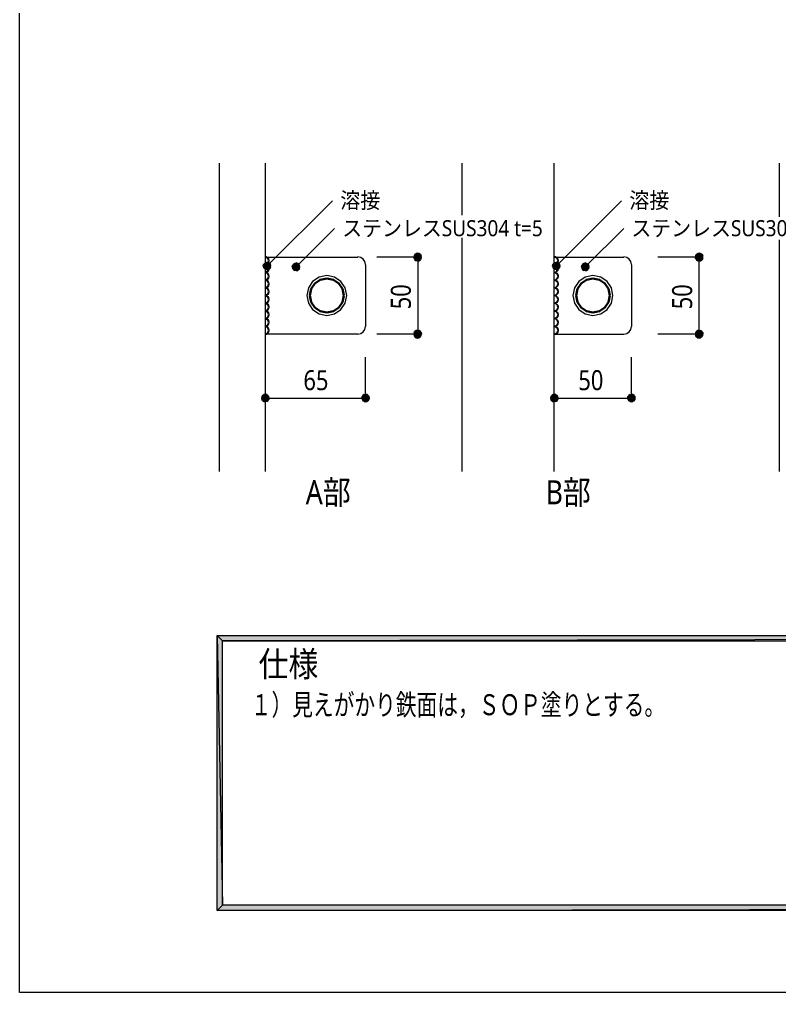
# Model space of a CAD drawing. Header units: millimetres. Extents: x 0 to 420, y 0 to 297.
# Drawn here: x 0.2 to 98.7, y 0 to 126.3 of the extents above; entities that cross this region are included whole.
import ezdxf
from ezdxf.enums import TextEntityAlignment as Align

# ---------------------------------------------------------------- set-up
doc = ezdxf.new("R2010")
doc.units = ezdxf.units.MM
doc.styles.add('kst32b', font='NotoSansJP-Variable.ttf')

msp = doc.modelspace()

# ---------------------------------------------------------------- hatches: boundary and pattern name
h = msp.add_hatch(color=7)
h.paths.add_polyline_path([(32.49, 94.72), (32.28, 94.76), (32.28, 94.26), (32.49, 94.72)])
h.paths.add_polyline_path([(32.28, 94.76), (32.28, 94.26), (32.09, 94.72), (32.28, 94.76)])
h.paths.add_polyline_path([(32.28, 94.26), (32.09, 94.72), (31.94, 94.61), (32.28, 94.26)])
h = msp.add_hatch(color=7)
h.paths.add_polyline_path([(32.79, 94.26), (32.74, 94.45), (32.28, 94.26), (32.79, 94.26)])
h.paths.add_polyline_path([(32.74, 94.45), (32.28, 94.26), (32.64, 94.61), (32.74, 94.45)])
h.paths.add_polyline_path([(32.28, 94.26), (32.64, 94.61), (32.49, 94.72), (32.28, 94.26)])
h = msp.add_hatch(color=7)
h.paths.add_polyline_path([(51.35, 95.61), (51.33, 95.42), (51.82, 95.42), (51.35, 95.61)])
h.paths.add_polyline_path([(51.33, 95.42), (51.82, 95.42), (51.35, 95.23), (51.33, 95.42)])
h.paths.add_polyline_path([(51.82, 95.42), (51.35, 95.23), (51.46, 95.06), (51.82, 95.42)])
h = msp.add_hatch(color=7)
h.paths.add_polyline_path([(51.82, 95.93), (51.63, 95.88), (51.82, 95.42), (51.82, 95.93)])
h.paths.add_polyline_path([(51.63, 95.88), (51.82, 95.42), (51.46, 95.78), (51.63, 95.88)])
h.paths.add_polyline_path([(51.82, 95.42), (51.46, 95.78), (51.35, 95.61), (51.82, 95.42)])
h = msp.add_hatch(color=7)
h.paths.add_polyline_path([(51.46, 95.06), (51.63, 94.95), (51.82, 95.42), (51.46, 95.06)])
h.paths.add_polyline_path([(51.63, 94.95), (51.82, 95.42), (51.82, 94.93), (51.63, 94.95)])
h.paths.add_polyline_path([(51.82, 95.42), (51.82, 94.93), (52.01, 94.95), (51.82, 95.42)])
for points in [[(52.01, 95.88), (51.82, 95.93), (51.82, 95.42), (52.01, 95.88)], [(88.5, 95.88), (88.31, 95.93), (88.31, 95.42), (88.5, 95.88)], [(31.83, 94.06), (31.94, 93.92), (32.28, 94.26), (31.83, 94.06)], [(35.6, 93.96), (35.71, 93.81), (36.07, 94.15), (35.6, 93.96)], [(69.32, 94.06), (69.43, 93.92), (69.77, 94.26), (69.32, 94.06)], [(73.09, 93.96), (73.19, 93.81), (73.53, 94.15), (73.09, 93.96)], [(51.63, 84.96), (51.82, 84.92), (51.82, 85.43), (51.63, 84.96)], [(88.12, 84.96), (88.31, 84.92), (88.31, 85.43), (88.12, 84.96)], [(31.6, 77.32), (31.56, 77.13), (32.05, 77.13), (31.6, 77.32)], [(45.51, 76.94), (45.55, 77.13), (45.06, 77.13), (45.51, 76.94)], [(69.09, 77.32), (69.05, 77.13), (69.53, 77.13), (69.09, 77.32)], [(80.01, 76.94), (80.03, 77.13), (79.54, 77.13), (80.01, 76.94)]]:
    msp.add_hatch(color=7).paths.add_polyline_path(points)
h = msp.add_hatch(color=7)
h.paths.add_polyline_path([(52.32, 95.42), (52.28, 95.61), (51.82, 95.42), (52.32, 95.42)])
h.paths.add_polyline_path([(52.28, 95.61), (51.82, 95.42), (52.18, 95.78), (52.28, 95.61)])
h.paths.add_polyline_path([(51.82, 95.42), (52.18, 95.78), (52.01, 95.88), (51.82, 95.42)])
h = msp.add_hatch(color=7)
h.paths.add_polyline_path([(52.01, 94.95), (52.18, 95.06), (51.82, 95.42), (52.01, 94.95)])
h.paths.add_polyline_path([(52.18, 95.06), (51.82, 95.42), (52.28, 95.23), (52.18, 95.06)])
h.paths.add_polyline_path([(51.82, 95.42), (52.28, 95.23), (52.32, 95.42), (51.82, 95.42)])
h = msp.add_hatch(color=7)
h.paths.add_polyline_path([(69.96, 94.72), (69.77, 94.76), (69.77, 94.26), (69.96, 94.72)])
h.paths.add_polyline_path([(69.77, 94.76), (69.77, 94.26), (69.57, 94.72), (69.77, 94.76)])
h.paths.add_polyline_path([(69.77, 94.26), (69.57, 94.72), (69.43, 94.61), (69.77, 94.26)])
h = msp.add_hatch(color=7)
h.paths.add_polyline_path([(70.27, 94.26), (70.23, 94.45), (69.77, 94.26), (70.27, 94.26)])
h.paths.add_polyline_path([(70.23, 94.45), (69.77, 94.26), (70.13, 94.61), (70.23, 94.45)])
h.paths.add_polyline_path([(69.77, 94.26), (70.13, 94.61), (69.96, 94.72), (69.77, 94.26)])
h = msp.add_hatch(color=7)
h.paths.add_polyline_path([(87.84, 95.61), (87.8, 95.42), (88.31, 95.42), (87.84, 95.61)])
h.paths.add_polyline_path([(87.8, 95.42), (88.31, 95.42), (87.84, 95.23), (87.8, 95.42)])
h.paths.add_polyline_path([(88.31, 95.42), (87.84, 95.23), (87.95, 95.06), (88.31, 95.42)])
h = msp.add_hatch(color=7)
h.paths.add_polyline_path([(88.31, 95.93), (88.12, 95.88), (88.31, 95.42), (88.31, 95.93)])
h.paths.add_polyline_path([(88.12, 95.88), (88.31, 95.42), (87.95, 95.78), (88.12, 95.88)])
h.paths.add_polyline_path([(88.31, 95.42), (87.95, 95.78), (87.84, 95.61), (88.31, 95.42)])
h = msp.add_hatch(color=7)
h.paths.add_polyline_path([(87.95, 95.06), (88.12, 94.95), (88.31, 95.42), (87.95, 95.06)])
h.paths.add_polyline_path([(88.12, 94.95), (88.31, 95.42), (88.31, 94.93), (88.12, 94.95)])
h.paths.add_polyline_path([(88.31, 95.42), (88.31, 94.93), (88.5, 94.95), (88.31, 95.42)])
h = msp.add_hatch(color=7)
h.paths.add_polyline_path([(88.79, 95.42), (88.77, 95.61), (88.31, 95.42), (88.79, 95.42)])
h.paths.add_polyline_path([(88.77, 95.61), (88.31, 95.42), (88.67, 95.78), (88.77, 95.61)])
h.paths.add_polyline_path([(88.31, 95.42), (88.67, 95.78), (88.5, 95.88), (88.31, 95.42)])
h = msp.add_hatch(color=7)
h.paths.add_polyline_path([(88.5, 94.95), (88.67, 95.06), (88.31, 95.42), (88.5, 94.95)])
h.paths.add_polyline_path([(88.67, 95.06), (88.31, 95.42), (88.77, 95.23), (88.67, 95.06)])
h.paths.add_polyline_path([(88.31, 95.42), (88.77, 95.23), (88.79, 95.42), (88.31, 95.42)])
h = msp.add_hatch(color=7)
h.paths.add_polyline_path([(31.94, 94.61), (31.83, 94.45), (32.28, 94.26), (31.94, 94.61)])
h.paths.add_polyline_path([(31.83, 94.45), (32.28, 94.26), (31.79, 94.26), (31.83, 94.45)])
h.paths.add_polyline_path([(32.28, 94.26), (31.79, 94.26), (31.83, 94.06), (32.28, 94.26)])
h = msp.add_hatch(color=7)
h.paths.add_polyline_path([(31.94, 93.92), (32.09, 93.79), (32.28, 94.26), (31.94, 93.92)])
h.paths.add_polyline_path([(32.09, 93.79), (32.28, 94.26), (32.28, 93.77), (32.09, 93.79)])
h.paths.add_polyline_path([(32.28, 94.26), (32.28, 93.77), (32.49, 93.79), (32.28, 94.26)])
h = msp.add_hatch(color=7)
h.paths.add_polyline_path([(32.49, 93.79), (32.64, 93.92), (32.28, 94.26), (32.49, 93.79)])
h.paths.add_polyline_path([(32.64, 93.92), (32.28, 94.26), (32.74, 94.06), (32.64, 93.92)])
h.paths.add_polyline_path([(32.28, 94.26), (32.74, 94.06), (32.79, 94.26), (32.28, 94.26)])
h = msp.add_hatch(color=7)
h.paths.add_polyline_path([(35.71, 94.51), (35.6, 94.34), (36.07, 94.15), (35.71, 94.51)])
h.paths.add_polyline_path([(35.6, 94.34), (36.07, 94.15), (35.56, 94.15), (35.6, 94.34)])
h.paths.add_polyline_path([(36.07, 94.15), (35.56, 94.15), (35.6, 93.96), (36.07, 94.15)])
h = msp.add_hatch(color=7)
h.paths.add_polyline_path([(36.26, 94.61), (36.07, 94.66), (36.07, 94.15), (36.26, 94.61)])
h.paths.add_polyline_path([(36.07, 94.66), (36.07, 94.15), (35.88, 94.61), (36.07, 94.66)])
h.paths.add_polyline_path([(36.07, 94.15), (35.88, 94.61), (35.71, 94.51), (36.07, 94.15)])
h = msp.add_hatch(color=7)
h.paths.add_polyline_path([(35.71, 93.81), (35.88, 93.7), (36.07, 94.15), (35.71, 93.81)])
h.paths.add_polyline_path([(35.88, 93.7), (36.07, 94.15), (36.07, 93.66), (35.88, 93.7)])
h.paths.add_polyline_path([(36.07, 94.15), (36.07, 93.66), (36.26, 93.7), (36.07, 94.15)])
h = msp.add_hatch(color=7)
h.paths.add_polyline_path([(36.55, 94.15), (36.51, 94.34), (36.07, 94.15), (36.55, 94.15)])
h.paths.add_polyline_path([(36.51, 94.34), (36.07, 94.15), (36.41, 94.51), (36.51, 94.34)])
h.paths.add_polyline_path([(36.07, 94.15), (36.41, 94.51), (36.26, 94.61), (36.07, 94.15)])
h = msp.add_hatch(color=7)
h.paths.add_polyline_path([(36.26, 93.7), (36.41, 93.81), (36.07, 94.15), (36.26, 93.7)])
h.paths.add_polyline_path([(36.41, 93.81), (36.07, 94.15), (36.51, 93.96), (36.41, 93.81)])
h.paths.add_polyline_path([(36.07, 94.15), (36.51, 93.96), (36.55, 94.15), (36.07, 94.15)])
h = msp.add_hatch(color=7)
h.paths.add_polyline_path([(69.43, 94.61), (69.32, 94.45), (69.77, 94.26), (69.43, 94.61)])
h.paths.add_polyline_path([(69.32, 94.45), (69.77, 94.26), (69.28, 94.26), (69.32, 94.45)])
h.paths.add_polyline_path([(69.77, 94.26), (69.28, 94.26), (69.32, 94.06), (69.77, 94.26)])
h = msp.add_hatch(color=7)
h.paths.add_polyline_path([(69.43, 93.92), (69.57, 93.79), (69.77, 94.26), (69.43, 93.92)])
h.paths.add_polyline_path([(69.57, 93.79), (69.77, 94.26), (69.77, 93.77), (69.57, 93.79)])
h.paths.add_polyline_path([(69.77, 94.26), (69.77, 93.77), (69.96, 93.79), (69.77, 94.26)])
h = msp.add_hatch(color=7)
h.paths.add_polyline_path([(69.96, 93.79), (70.13, 93.92), (69.77, 94.26), (69.96, 93.79)])
h.paths.add_polyline_path([(70.13, 93.92), (69.77, 94.26), (70.23, 94.06), (70.13, 93.92)])
h.paths.add_polyline_path([(69.77, 94.26), (70.23, 94.06), (70.27, 94.26), (69.77, 94.26)])
h = msp.add_hatch(color=7)
h.paths.add_polyline_path([(73.19, 94.51), (73.09, 94.34), (73.53, 94.15), (73.19, 94.51)])
h.paths.add_polyline_path([(73.09, 94.34), (73.53, 94.15), (73.05, 94.15), (73.09, 94.34)])
h.paths.add_polyline_path([(73.53, 94.15), (73.05, 94.15), (73.09, 93.96), (73.53, 94.15)])
h = msp.add_hatch(color=7)
h.paths.add_polyline_path([(73.72, 94.61), (73.53, 94.66), (73.53, 94.15), (73.72, 94.61)])
h.paths.add_polyline_path([(73.53, 94.66), (73.53, 94.15), (73.34, 94.61), (73.53, 94.66)])
h.paths.add_polyline_path([(73.53, 94.15), (73.34, 94.61), (73.19, 94.51), (73.53, 94.15)])
h = msp.add_hatch(color=7)
h.paths.add_polyline_path([(73.19, 93.81), (73.34, 93.7), (73.53, 94.15), (73.19, 93.81)])
h.paths.add_polyline_path([(73.34, 93.7), (73.53, 94.15), (73.53, 93.66), (73.34, 93.7)])
h.paths.add_polyline_path([(73.53, 94.15), (73.53, 93.66), (73.72, 93.7), (73.53, 94.15)])
h = msp.add_hatch(color=7)
h.paths.add_polyline_path([(74.04, 94.15), (74, 94.34), (73.53, 94.15), (74.04, 94.15)])
h.paths.add_polyline_path([(74, 94.34), (73.53, 94.15), (73.89, 94.51), (74, 94.34)])
h.paths.add_polyline_path([(73.53, 94.15), (73.89, 94.51), (73.72, 94.61), (73.53, 94.15)])
h = msp.add_hatch(color=7)
h.paths.add_polyline_path([(73.72, 93.7), (73.89, 93.81), (73.53, 94.15), (73.72, 93.7)])
h.paths.add_polyline_path([(73.89, 93.81), (73.53, 94.15), (74, 93.96), (73.89, 93.81)])
h.paths.add_polyline_path([(73.53, 94.15), (74, 93.96), (74.04, 94.15), (73.53, 94.15)])
h = msp.add_hatch(color=7)
h.paths.add_polyline_path([(51.63, 85.89), (51.46, 85.77), (51.82, 85.43), (51.63, 85.89)])
h.paths.add_polyline_path([(51.46, 85.77), (51.82, 85.43), (51.35, 85.62), (51.46, 85.77)])
h.paths.add_polyline_path([(51.82, 85.43), (51.35, 85.62), (51.33, 85.43), (51.82, 85.43)])
h = msp.add_hatch(color=7)
h.paths.add_polyline_path([(52.18, 85.77), (52.01, 85.89), (51.82, 85.43), (52.18, 85.77)])
h.paths.add_polyline_path([(52.01, 85.89), (51.82, 85.43), (51.82, 85.92), (52.01, 85.89)])
h.paths.add_polyline_path([(51.82, 85.43), (51.82, 85.92), (51.63, 85.89), (51.82, 85.43)])
h = msp.add_hatch(color=7)
h.paths.add_polyline_path([(88.12, 85.89), (87.95, 85.77), (88.31, 85.43), (88.12, 85.89)])
h.paths.add_polyline_path([(87.95, 85.77), (88.31, 85.43), (87.84, 85.62), (87.95, 85.77)])
h.paths.add_polyline_path([(88.31, 85.43), (87.84, 85.62), (87.8, 85.43), (88.31, 85.43)])
h = msp.add_hatch(color=7)
h.paths.add_polyline_path([(88.67, 85.77), (88.5, 85.89), (88.31, 85.43), (88.67, 85.77)])
h.paths.add_polyline_path([(88.5, 85.89), (88.31, 85.43), (88.31, 85.92), (88.5, 85.89)])
h.paths.add_polyline_path([(88.31, 85.43), (88.31, 85.92), (88.12, 85.89), (88.31, 85.43)])
h = msp.add_hatch(color=7)
h.paths.add_polyline_path([(51.33, 85.43), (51.35, 85.24), (51.82, 85.43), (51.33, 85.43)])
h.paths.add_polyline_path([(51.35, 85.24), (51.82, 85.43), (51.46, 85.07), (51.35, 85.24)])
h.paths.add_polyline_path([(51.82, 85.43), (51.46, 85.07), (51.63, 84.96), (51.82, 85.43)])
h = msp.add_hatch(color=7)
h.paths.add_polyline_path([(52.28, 85.24), (52.32, 85.43), (51.82, 85.43), (52.28, 85.24)])
h.paths.add_polyline_path([(52.32, 85.43), (51.82, 85.43), (52.28, 85.62), (52.32, 85.43)])
h.paths.add_polyline_path([(51.82, 85.43), (52.28, 85.62), (52.18, 85.77), (51.82, 85.43)])
h = msp.add_hatch(color=7)
h.paths.add_polyline_path([(51.82, 84.92), (52.01, 84.96), (51.82, 85.43), (51.82, 84.92)])
h.paths.add_polyline_path([(52.01, 84.96), (51.82, 85.43), (52.18, 85.07), (52.01, 84.96)])
h.paths.add_polyline_path([(51.82, 85.43), (52.18, 85.07), (52.28, 85.24), (51.82, 85.43)])
h = msp.add_hatch(color=7)
h.paths.add_polyline_path([(87.8, 85.43), (87.84, 85.24), (88.31, 85.43), (87.8, 85.43)])
h.paths.add_polyline_path([(87.84, 85.24), (88.31, 85.43), (87.95, 85.07), (87.84, 85.24)])
h.paths.add_polyline_path([(88.31, 85.43), (87.95, 85.07), (88.12, 84.96), (88.31, 85.43)])
h = msp.add_hatch(color=7)
h.paths.add_polyline_path([(88.77, 85.24), (88.79, 85.43), (88.31, 85.43), (88.77, 85.24)])
h.paths.add_polyline_path([(88.79, 85.43), (88.31, 85.43), (88.77, 85.62), (88.79, 85.43)])
h.paths.add_polyline_path([(88.31, 85.43), (88.77, 85.62), (88.67, 85.77), (88.31, 85.43)])
h = msp.add_hatch(color=7)
h.paths.add_polyline_path([(88.31, 84.92), (88.5, 84.96), (88.31, 85.43), (88.31, 84.92)])
h.paths.add_polyline_path([(88.5, 84.96), (88.31, 85.43), (88.67, 85.07), (88.5, 84.96)])
h.paths.add_polyline_path([(88.31, 85.43), (88.67, 85.07), (88.77, 85.24), (88.31, 85.43)])
h = msp.add_hatch(color=7)
h.paths.add_polyline_path([(31.56, 77.13), (31.6, 76.94), (32.05, 77.13), (31.56, 77.13)])
h.paths.add_polyline_path([(31.6, 76.94), (32.05, 77.13), (31.71, 76.77), (31.6, 76.94)])
h.paths.add_polyline_path([(32.05, 77.13), (31.71, 76.77), (31.86, 76.67), (32.05, 77.13)])
h = msp.add_hatch(color=7)
h.paths.add_polyline_path([(32.05, 77.62), (31.86, 77.58), (32.05, 77.13), (32.05, 77.62)])
h.paths.add_polyline_path([(31.86, 77.58), (32.05, 77.13), (31.71, 77.47), (31.86, 77.58)])
h.paths.add_polyline_path([(32.05, 77.13), (31.71, 77.47), (31.6, 77.32), (32.05, 77.13)])
h = msp.add_hatch(color=7)
h.paths.add_polyline_path([(31.86, 76.67), (32.05, 76.62), (32.05, 77.13), (31.86, 76.67)])
h.paths.add_polyline_path([(32.05, 76.62), (32.05, 77.13), (32.26, 76.67), (32.05, 76.62)])
h.paths.add_polyline_path([(32.05, 77.13), (32.26, 76.67), (32.41, 76.77), (32.05, 77.13)])
h = msp.add_hatch(color=7)
h.paths.add_polyline_path([(32.51, 77.32), (32.41, 77.47), (32.05, 77.13), (32.51, 77.32)])
h.paths.add_polyline_path([(32.41, 77.47), (32.05, 77.13), (32.26, 77.58), (32.41, 77.47)])
h.paths.add_polyline_path([(32.05, 77.13), (32.26, 77.58), (32.05, 77.62), (32.05, 77.13)])
h = msp.add_hatch(color=7)
h.paths.add_polyline_path([(32.41, 76.77), (32.51, 76.94), (32.05, 77.13), (32.41, 76.77)])
h.paths.add_polyline_path([(32.51, 76.94), (32.05, 77.13), (32.55, 77.13), (32.51, 76.94)])
h.paths.add_polyline_path([(32.05, 77.13), (32.55, 77.13), (32.51, 77.32), (32.05, 77.13)])
h = msp.add_hatch(color=7)
h.paths.add_polyline_path([(44.7, 77.47), (44.6, 77.32), (45.06, 77.13), (44.7, 77.47)])
h.paths.add_polyline_path([(44.6, 77.32), (45.06, 77.13), (44.56, 77.13), (44.6, 77.32)])
h.paths.add_polyline_path([(45.06, 77.13), (44.56, 77.13), (44.6, 76.94), (45.06, 77.13)])
h = msp.add_hatch(color=7)
h.paths.add_polyline_path([(44.6, 76.94), (44.7, 76.77), (45.06, 77.13), (44.6, 76.94)])
h.paths.add_polyline_path([(44.7, 76.77), (45.06, 77.13), (44.87, 76.67), (44.7, 76.77)])
h.paths.add_polyline_path([(45.06, 77.13), (44.87, 76.67), (45.06, 76.62), (45.06, 77.13)])
h = msp.add_hatch(color=7)
h.paths.add_polyline_path([(45.25, 77.58), (45.06, 77.62), (45.06, 77.13), (45.25, 77.58)])
h.paths.add_polyline_path([(45.06, 77.62), (45.06, 77.13), (44.87, 77.58), (45.06, 77.62)])
h.paths.add_polyline_path([(45.06, 77.13), (44.87, 77.58), (44.7, 77.47), (45.06, 77.13)])
h = msp.add_hatch(color=7)
h.paths.add_polyline_path([(45.55, 77.13), (45.51, 77.32), (45.06, 77.13), (45.55, 77.13)])
h.paths.add_polyline_path([(45.51, 77.32), (45.06, 77.13), (45.4, 77.47), (45.51, 77.32)])
h.paths.add_polyline_path([(45.06, 77.13), (45.4, 77.47), (45.25, 77.58), (45.06, 77.13)])
h = msp.add_hatch(color=7)
h.paths.add_polyline_path([(45.06, 76.62), (45.25, 76.67), (45.06, 77.13), (45.06, 76.62)])
h.paths.add_polyline_path([(45.25, 76.67), (45.06, 77.13), (45.4, 76.77), (45.25, 76.67)])
h.paths.add_polyline_path([(45.06, 77.13), (45.4, 76.77), (45.51, 76.94), (45.06, 77.13)])
h = msp.add_hatch(color=7)
h.paths.add_polyline_path([(69.05, 77.13), (69.09, 76.94), (69.53, 77.13), (69.05, 77.13)])
h.paths.add_polyline_path([(69.09, 76.94), (69.53, 77.13), (69.19, 76.77), (69.09, 76.94)])
h.paths.add_polyline_path([(69.53, 77.13), (69.19, 76.77), (69.34, 76.67), (69.53, 77.13)])
h = msp.add_hatch(color=7)
h.paths.add_polyline_path([(69.53, 77.62), (69.34, 77.58), (69.53, 77.13), (69.53, 77.62)])
h.paths.add_polyline_path([(69.34, 77.58), (69.53, 77.13), (69.19, 77.47), (69.34, 77.58)])
h.paths.add_polyline_path([(69.53, 77.13), (69.19, 77.47), (69.09, 77.32), (69.53, 77.13)])
h = msp.add_hatch(color=7)
h.paths.add_polyline_path([(69.34, 76.67), (69.53, 76.62), (69.53, 77.13), (69.34, 76.67)])
h.paths.add_polyline_path([(69.53, 76.62), (69.53, 77.13), (69.72, 76.67), (69.53, 76.62)])
h.paths.add_polyline_path([(69.53, 77.13), (69.72, 76.67), (69.89, 76.77), (69.53, 77.13)])
h = msp.add_hatch(color=7)
h.paths.add_polyline_path([(70, 77.32), (69.89, 77.47), (69.53, 77.13), (70, 77.32)])
h.paths.add_polyline_path([(69.89, 77.47), (69.53, 77.13), (69.72, 77.58), (69.89, 77.47)])
h.paths.add_polyline_path([(69.53, 77.13), (69.72, 77.58), (69.53, 77.62), (69.53, 77.13)])
h = msp.add_hatch(color=7)
h.paths.add_polyline_path([(69.89, 76.77), (70, 76.94), (69.53, 77.13), (69.89, 76.77)])
h.paths.add_polyline_path([(70, 76.94), (69.53, 77.13), (70.04, 77.13), (70, 76.94)])
h.paths.add_polyline_path([(69.53, 77.13), (70.04, 77.13), (70, 77.32), (69.53, 77.13)])
h = msp.add_hatch(color=7)
h.paths.add_polyline_path([(79.18, 77.47), (79.08, 77.32), (79.54, 77.13), (79.18, 77.47)])
h.paths.add_polyline_path([(79.08, 77.32), (79.54, 77.13), (79.04, 77.13), (79.08, 77.32)])
h.paths.add_polyline_path([(79.54, 77.13), (79.04, 77.13), (79.08, 76.94), (79.54, 77.13)])
h = msp.add_hatch(color=7)
h.paths.add_polyline_path([(79.08, 76.94), (79.18, 76.77), (79.54, 77.13), (79.08, 76.94)])
h.paths.add_polyline_path([(79.18, 76.77), (79.54, 77.13), (79.35, 76.67), (79.18, 76.77)])
h.paths.add_polyline_path([(79.54, 77.13), (79.35, 76.67), (79.54, 76.62), (79.54, 77.13)])
h = msp.add_hatch(color=7)
h.paths.add_polyline_path([(79.73, 77.58), (79.54, 77.62), (79.54, 77.13), (79.73, 77.58)])
h.paths.add_polyline_path([(79.54, 77.62), (79.54, 77.13), (79.35, 77.58), (79.54, 77.62)])
h.paths.add_polyline_path([(79.54, 77.13), (79.35, 77.58), (79.18, 77.47), (79.54, 77.13)])
h = msp.add_hatch(color=7)
h.paths.add_polyline_path([(80.03, 77.13), (80.01, 77.32), (79.54, 77.13), (80.03, 77.13)])
h.paths.add_polyline_path([(80.01, 77.32), (79.54, 77.13), (79.88, 77.47), (80.01, 77.32)])
h.paths.add_polyline_path([(79.54, 77.13), (79.88, 77.47), (79.73, 77.58), (79.54, 77.13)])
h = msp.add_hatch(color=7)
h.paths.add_polyline_path([(79.54, 76.62), (79.73, 76.67), (79.54, 77.13), (79.54, 76.62)])
h.paths.add_polyline_path([(79.73, 76.67), (79.54, 77.13), (79.88, 76.77), (79.73, 76.67)])
h.paths.add_polyline_path([(79.54, 77.13), (79.88, 76.77), (80.01, 76.94), (79.54, 77.13)])
h = msp.add_hatch(color=7)
h.paths.add_polyline_path([(393.83, 11.35), (394.53, 10.65), (393.83, 45.64), (393.83, 11.35)])
h.paths.add_polyline_path([(394.53, 10.65), (393.83, 45.64), (394.53, 46.33), (394.53, 10.65)])
h.paths.add_polyline_path([(393.83, 45.64), (394.53, 46.33), (26.52, 45.64), (393.83, 45.64)])
h.paths.add_polyline_path([(394.53, 46.33), (26.52, 45.64), (25.82, 46.33), (394.53, 46.33)])
h.paths.add_polyline_path([(26.52, 45.64), (25.82, 46.33), (26.52, 11.35), (26.52, 45.64)])
h.paths.add_polyline_path([(25.82, 46.33), (26.52, 11.35), (25.82, 10.65), (25.82, 46.33)])
h.paths.add_polyline_path([(26.52, 11.35), (25.82, 10.65), (393.83, 11.35), (26.52, 11.35)])
h.paths.add_polyline_path([(25.82, 10.65), (393.83, 11.35), (394.53, 10.65), (25.82, 10.65)])

# ---------------------------------------------------------------- linework, layer by layer
at = {"lineweight": 13}
for points in [[(0.19, 0), (0.19, 296.97), (420.16, 296.97), (420.16, 0)], [(42.63, 90.43), (42.43, 91.44), (41.87, 92.27), (41.05, 92.82), (40.04, 93.03), (39.03, 92.82), (38.2, 92.27), (37.65, 91.44), (37.44, 90.43), (37.65, 89.43), (38.2, 88.6), (39.03, 88.05), (40.04, 87.84), (41.05, 88.05), (41.87, 88.6), (42.43, 89.43)], [(77.13, 90.43), (76.93, 91.44), (76.37, 92.27), (75.55, 92.82), (74.54, 93.03), (73.53, 92.82), (72.7, 92.27), (72.15, 91.44), (71.95, 90.43), (72.15, 89.43), (72.7, 88.6), (73.53, 88.05), (74.54, 87.84), (75.55, 88.05), (76.37, 88.6), (76.93, 89.43)]]:
    msp.add_lwpolyline(points, close=True, dxfattribs=at)
for points in [[(26.06, 107.59), (26.06, 67.61)], [(32.05, 107.59), (32.05, 67.61)], [(57.53, 107.59), (57.53, 100.88)], [(69.53, 67.61), (69.53, 107.59)], [(98.66, 107.59), (98.66, 100.65)], [(32.28, 94.26), (40.77, 102.74)], [(69.77, 94.26), (78.25, 102.74)], [(36.07, 94.15), (41.04, 99.14)], [(73.53, 94.15), (78.53, 99.14)], [(57.53, 97.94), (57.53, 67.61)], [(98.66, 97.64), (98.66, 67.61)], [(32.05, 95.42), (44.05, 95.42)], [(45.04, 94.44), (44.96, 94.83), (44.75, 95.15), (44.43, 95.36), (44.04, 95.44)], [(51.82, 95.42), (46.5, 95.42)], [(51.82, 95.42), (51.82, 85.43)], [(69.53, 95.42), (78.55, 95.42)], [(79.54, 94.44), (79.47, 94.83), (79.25, 95.15), (78.93, 95.36), (78.54, 95.44)], [(88.31, 85.43), (88.31, 95.42), (82.97, 95.42)], [(45.06, 94.42), (45.06, 86.42)], [(79.54, 94.42), (79.54, 86.42)], [(44.04, 85.43), (44.43, 85.51), (44.75, 85.72), (44.96, 86.04), (45.04, 86.43)], [(78.54, 85.43), (78.93, 85.51), (79.25, 85.72), (79.47, 86.04), (79.54, 86.43)], [(44.05, 85.43), (32.05, 85.43)], [(51.82, 85.43), (46.5, 85.43)], [(69.53, 85.43), (78.55, 85.43)], [(88.31, 85.43), (82.97, 85.43)], [(32.05, 77.13), (45.06, 77.13), (45.06, 82.42)], [(69.53, 77.13), (79.54, 77.13), (79.54, 82.42)]]:
    msp.add_lwpolyline(points, dxfattribs=at)
at = {"lineweight": 0}
for points in [[(32.28, 94.26), (32.09, 94.72), (31.94, 94.61)], [(32.28, 94.76), (32.28, 94.26), (32.09, 94.72)], [(32.49, 94.72), (32.28, 94.76), (32.28, 94.26)], [(32.28, 94.26), (32.64, 94.61), (32.49, 94.72)], [(51.35, 95.61), (51.33, 95.42), (51.82, 95.42)], [(51.33, 95.42), (51.82, 95.42), (51.35, 95.23)], [(51.82, 95.42), (51.46, 95.78), (51.35, 95.61)], [(51.82, 95.42), (51.35, 95.23), (51.46, 95.06)], [(51.63, 95.88), (51.82, 95.42), (51.46, 95.78)], [(51.46, 95.06), (51.63, 94.95), (51.82, 95.42)], [(51.82, 95.93), (51.63, 95.88), (51.82, 95.42)], [(51.63, 94.95), (51.82, 95.42), (51.82, 94.93)], [(52.01, 95.88), (51.82, 95.93), (51.82, 95.42)], [(51.82, 95.42), (52.18, 95.78), (52.01, 95.88)], [(52.28, 95.61), (51.82, 95.42), (52.18, 95.78)], [(52.32, 95.42), (52.28, 95.61), (51.82, 95.42)], [(51.82, 95.42), (51.82, 94.93), (52.01, 94.95)], [(52.01, 94.95), (52.18, 95.06), (51.82, 95.42)], [(52.18, 95.06), (51.82, 95.42), (52.28, 95.23)], [(51.82, 95.42), (52.28, 95.23), (52.32, 95.42)], [(69.77, 94.26), (69.57, 94.72), (69.43, 94.61)], [(69.77, 94.76), (69.77, 94.26), (69.57, 94.72)], [(69.96, 94.72), (69.77, 94.76), (69.77, 94.26)], [(69.77, 94.26), (70.13, 94.61), (69.96, 94.72)], [(87.84, 95.61), (87.8, 95.42), (88.31, 95.42)], [(87.8, 95.42), (88.31, 95.42), (87.84, 95.23)], [(88.31, 95.42), (87.95, 95.78), (87.84, 95.61)], [(88.31, 95.42), (87.84, 95.23), (87.95, 95.06)], [(88.12, 95.88), (88.31, 95.42), (87.95, 95.78)], [(87.95, 95.06), (88.12, 94.95), (88.31, 95.42)], [(88.31, 95.93), (88.12, 95.88), (88.31, 95.42)], [(88.12, 94.95), (88.31, 95.42), (88.31, 94.93)], [(88.5, 95.88), (88.31, 95.93), (88.31, 95.42)], [(88.31, 95.42), (88.67, 95.78), (88.5, 95.88)], [(88.77, 95.61), (88.31, 95.42), (88.67, 95.78)], [(88.79, 95.42), (88.77, 95.61), (88.31, 95.42)], [(88.31, 95.42), (88.31, 94.93), (88.5, 94.95)], [(88.5, 94.95), (88.67, 95.06), (88.31, 95.42)], [(88.67, 95.06), (88.31, 95.42), (88.77, 95.23)], [(88.31, 95.42), (88.77, 95.23), (88.79, 95.42)], [(31.83, 94.45), (32.28, 94.26), (31.79, 94.26)], [(32.28, 94.26), (31.79, 94.26), (31.83, 94.06)], [(31.94, 94.61), (31.83, 94.45), (32.28, 94.26)], [(31.83, 94.06), (31.94, 93.92), (32.28, 94.26)], [(31.94, 93.92), (32.09, 93.79), (32.28, 94.26)], [(32.09, 93.79), (32.28, 94.26), (32.28, 93.77)], [(32.74, 94.45), (32.28, 94.26), (32.64, 94.61)], [(32.79, 94.26), (32.74, 94.45), (32.28, 94.26)], [(32.28, 94.26), (32.28, 93.77), (32.49, 93.79)], [(32.49, 93.79), (32.64, 93.92), (32.28, 94.26)], [(32.64, 93.92), (32.28, 94.26), (32.74, 94.06)], [(32.28, 94.26), (32.74, 94.06), (32.79, 94.26)], [(35.6, 94.34), (36.07, 94.15), (35.56, 94.15)], [(36.07, 94.15), (35.56, 94.15), (35.6, 93.96)], [(35.71, 94.51), (35.6, 94.34), (36.07, 94.15)], [(35.6, 93.96), (35.71, 93.81), (36.07, 94.15)], [(36.07, 94.15), (35.88, 94.61), (35.71, 94.51)], [(35.71, 93.81), (35.88, 93.7), (36.07, 94.15)], [(36.07, 94.66), (36.07, 94.15), (35.88, 94.61)], [(35.88, 93.7), (36.07, 94.15), (36.07, 93.66)], [(36.26, 94.61), (36.07, 94.66), (36.07, 94.15)], [(36.07, 94.15), (36.41, 94.51), (36.26, 94.61)], [(36.51, 94.34), (36.07, 94.15), (36.41, 94.51)], [(36.55, 94.15), (36.51, 94.34), (36.07, 94.15)], [(36.07, 94.15), (36.07, 93.66), (36.26, 93.7)], [(36.26, 93.7), (36.41, 93.81), (36.07, 94.15)], [(36.41, 93.81), (36.07, 94.15), (36.51, 93.96)], [(36.07, 94.15), (36.51, 93.96), (36.55, 94.15)], [(69.32, 94.45), (69.77, 94.26), (69.28, 94.26)], [(69.77, 94.26), (69.28, 94.26), (69.32, 94.06)], [(69.43, 94.61), (69.32, 94.45), (69.77, 94.26)], [(69.32, 94.06), (69.43, 93.92), (69.77, 94.26)], [(69.43, 93.92), (69.57, 93.79), (69.77, 94.26)], [(69.57, 93.79), (69.77, 94.26), (69.77, 93.77)], [(70.23, 94.45), (69.77, 94.26), (70.13, 94.61)], [(70.27, 94.26), (70.23, 94.45), (69.77, 94.26)], [(69.77, 94.26), (69.77, 93.77), (69.96, 93.79)], [(69.96, 93.79), (70.13, 93.92), (69.77, 94.26)], [(70.13, 93.92), (69.77, 94.26), (70.23, 94.06)], [(69.77, 94.26), (70.23, 94.06), (70.27, 94.26)], [(73.09, 94.34), (73.53, 94.15), (73.05, 94.15)], [(73.53, 94.15), (73.05, 94.15), (73.09, 93.96)], [(73.19, 94.51), (73.09, 94.34), (73.53, 94.15)], [(73.09, 93.96), (73.19, 93.81), (73.53, 94.15)], [(73.53, 94.15), (73.34, 94.61), (73.19, 94.51)], [(73.19, 93.81), (73.34, 93.7), (73.53, 94.15)], [(73.53, 94.66), (73.53, 94.15), (73.34, 94.61)], [(73.34, 93.7), (73.53, 94.15), (73.53, 93.66)], [(73.72, 94.61), (73.53, 94.66), (73.53, 94.15)], [(73.53, 94.15), (73.89, 94.51), (73.72, 94.61)], [(74, 94.34), (73.53, 94.15), (73.89, 94.51)], [(74.04, 94.15), (74, 94.34), (73.53, 94.15)], [(73.53, 94.15), (73.53, 93.66), (73.72, 93.7)], [(73.72, 93.7), (73.89, 93.81), (73.53, 94.15)], [(73.89, 93.81), (73.53, 94.15), (74, 93.96)], [(73.53, 94.15), (74, 93.96), (74.04, 94.15)], [(51.63, 85.89), (51.46, 85.77), (51.82, 85.43)], [(51.82, 85.43), (51.82, 85.92), (51.63, 85.89)], [(52.01, 85.89), (51.82, 85.43), (51.82, 85.92)], [(52.18, 85.77), (52.01, 85.89), (51.82, 85.43)], [(88.12, 85.89), (87.95, 85.77), (88.31, 85.43)], [(88.31, 85.43), (88.31, 85.92), (88.12, 85.89)], [(88.5, 85.89), (88.31, 85.43), (88.31, 85.92)], [(88.67, 85.77), (88.5, 85.89), (88.31, 85.43)], [(51.82, 85.43), (51.35, 85.62), (51.33, 85.43)], [(51.33, 85.43), (51.35, 85.24), (51.82, 85.43)], [(51.46, 85.77), (51.82, 85.43), (51.35, 85.62)], [(51.35, 85.24), (51.82, 85.43), (51.46, 85.07)], [(51.82, 85.43), (51.46, 85.07), (51.63, 84.96)], [(51.63, 84.96), (51.82, 84.92), (51.82, 85.43)], [(51.82, 85.43), (52.28, 85.62), (52.18, 85.77)], [(52.32, 85.43), (51.82, 85.43), (52.28, 85.62)], [(51.82, 84.92), (52.01, 84.96), (51.82, 85.43)], [(52.01, 84.96), (51.82, 85.43), (52.18, 85.07)], [(51.82, 85.43), (52.18, 85.07), (52.28, 85.24)], [(52.28, 85.24), (52.32, 85.43), (51.82, 85.43)], [(88.31, 85.43), (87.84, 85.62), (87.8, 85.43)], [(87.8, 85.43), (87.84, 85.24), (88.31, 85.43)], [(87.95, 85.77), (88.31, 85.43), (87.84, 85.62)], [(87.84, 85.24), (88.31, 85.43), (87.95, 85.07)], [(88.31, 85.43), (87.95, 85.07), (88.12, 84.96)], [(88.12, 84.96), (88.31, 84.92), (88.31, 85.43)], [(88.31, 85.43), (88.77, 85.62), (88.67, 85.77)], [(88.79, 85.43), (88.31, 85.43), (88.77, 85.62)], [(88.31, 84.92), (88.5, 84.96), (88.31, 85.43)], [(88.5, 84.96), (88.31, 85.43), (88.67, 85.07)], [(88.31, 85.43), (88.67, 85.07), (88.77, 85.24)], [(88.77, 85.24), (88.79, 85.43), (88.31, 85.43)], [(31.6, 77.32), (31.56, 77.13), (32.05, 77.13)], [(31.56, 77.13), (31.6, 76.94), (32.05, 77.13)], [(32.05, 77.13), (31.71, 77.47), (31.6, 77.32)], [(31.6, 76.94), (32.05, 77.13), (31.71, 76.77)], [(31.86, 77.58), (32.05, 77.13), (31.71, 77.47)], [(32.05, 77.13), (31.71, 76.77), (31.86, 76.67)], [(32.05, 77.62), (31.86, 77.58), (32.05, 77.13)], [(31.86, 76.67), (32.05, 76.62), (32.05, 77.13)], [(32.05, 77.13), (32.26, 77.58), (32.05, 77.62)], [(32.41, 77.47), (32.05, 77.13), (32.26, 77.58)], [(32.51, 77.32), (32.41, 77.47), (32.05, 77.13)], [(32.05, 77.13), (32.55, 77.13), (32.51, 77.32)], [(32.05, 76.62), (32.05, 77.13), (32.26, 76.67)], [(32.05, 77.13), (32.26, 76.67), (32.41, 76.77)], [(32.41, 76.77), (32.51, 76.94), (32.05, 77.13)], [(32.51, 76.94), (32.05, 77.13), (32.55, 77.13)], [(44.6, 77.32), (45.06, 77.13), (44.56, 77.13)], [(45.06, 77.13), (44.56, 77.13), (44.6, 76.94)], [(44.7, 77.47), (44.6, 77.32), (45.06, 77.13)], [(44.6, 76.94), (44.7, 76.77), (45.06, 77.13)], [(45.06, 77.13), (44.87, 77.58), (44.7, 77.47)], [(44.7, 76.77), (45.06, 77.13), (44.87, 76.67)], [(45.06, 77.62), (45.06, 77.13), (44.87, 77.58)], [(45.06, 77.13), (44.87, 76.67), (45.06, 76.62)], [(45.25, 77.58), (45.06, 77.62), (45.06, 77.13)], [(45.06, 77.13), (45.4, 77.47), (45.25, 77.58)], [(45.51, 77.32), (45.06, 77.13), (45.4, 77.47)], [(45.55, 77.13), (45.51, 77.32), (45.06, 77.13)], [(45.06, 76.62), (45.25, 76.67), (45.06, 77.13)], [(45.25, 76.67), (45.06, 77.13), (45.4, 76.77)], [(45.06, 77.13), (45.4, 76.77), (45.51, 76.94)], [(45.51, 76.94), (45.55, 77.13), (45.06, 77.13)], [(69.09, 77.32), (69.05, 77.13), (69.53, 77.13)], [(69.05, 77.13), (69.09, 76.94), (69.53, 77.13)], [(69.53, 77.13), (69.19, 77.47), (69.09, 77.32)], [(69.09, 76.94), (69.53, 77.13), (69.19, 76.77)], [(69.34, 77.58), (69.53, 77.13), (69.19, 77.47)], [(69.53, 77.13), (69.19, 76.77), (69.34, 76.67)], [(69.53, 77.62), (69.34, 77.58), (69.53, 77.13)], [(69.34, 76.67), (69.53, 76.62), (69.53, 77.13)], [(69.53, 77.13), (69.72, 77.58), (69.53, 77.62)], [(69.89, 77.47), (69.53, 77.13), (69.72, 77.58)], [(70, 77.32), (69.89, 77.47), (69.53, 77.13)], [(69.53, 77.13), (70.04, 77.13), (70, 77.32)], [(69.53, 76.62), (69.53, 77.13), (69.72, 76.67)], [(69.53, 77.13), (69.72, 76.67), (69.89, 76.77)], [(69.89, 76.77), (70, 76.94), (69.53, 77.13)], [(70, 76.94), (69.53, 77.13), (70.04, 77.13)], [(79.08, 77.32), (79.54, 77.13), (79.04, 77.13)], [(79.54, 77.13), (79.04, 77.13), (79.08, 76.94)], [(79.18, 77.47), (79.08, 77.32), (79.54, 77.13)], [(79.08, 76.94), (79.18, 76.77), (79.54, 77.13)], [(79.54, 77.13), (79.35, 77.58), (79.18, 77.47)], [(79.18, 76.77), (79.54, 77.13), (79.35, 76.67)], [(79.54, 77.62), (79.54, 77.13), (79.35, 77.58)], [(79.54, 77.13), (79.35, 76.67), (79.54, 76.62)], [(79.73, 77.58), (79.54, 77.62), (79.54, 77.13)], [(79.54, 77.13), (79.88, 77.47), (79.73, 77.58)], [(80.01, 77.32), (79.54, 77.13), (79.88, 77.47)], [(80.03, 77.13), (80.01, 77.32), (79.54, 77.13)], [(79.54, 76.62), (79.73, 76.67), (79.54, 77.13)], [(79.73, 76.67), (79.54, 77.13), (79.88, 76.77)], [(79.54, 77.13), (79.88, 76.77), (80.01, 76.94)], [(80.01, 76.94), (80.03, 77.13), (79.54, 77.13)], [(394.53, 46.33), (26.52, 45.64), (25.82, 46.33)], [(26.52, 45.64), (25.82, 46.33), (26.52, 11.35)], [(25.82, 46.33), (26.52, 11.35), (25.82, 10.65)], [(393.83, 45.64), (394.53, 46.33), (26.52, 45.64)], [(26.52, 11.35), (25.82, 10.65), (393.83, 11.35)], [(25.82, 10.65), (393.83, 11.35), (394.53, 10.65)]]:
    msp.add_lwpolyline(points, close=True, dxfattribs=at)
at = {"lineweight": 25}
for points in [[(32.04, 94.45), (32.23, 94.48), (32.39, 94.59), (32.49, 94.75), (32.53, 94.94), (32.49, 95.14), (32.39, 95.29), (32.23, 95.4), (32.04, 95.44)], [(69.52, 94.45), (69.72, 94.48), (69.87, 94.59), (69.98, 94.75), (70.02, 94.94), (69.98, 95.14), (69.87, 95.29), (69.72, 95.4), (69.52, 95.44)], [(32.04, 93.43), (32.23, 93.47), (32.39, 93.58), (32.49, 93.73), (32.53, 93.93), (32.49, 94.12), (32.39, 94.28), (32.23, 94.39), (32.04, 94.42)], [(32.04, 92.43), (32.23, 92.47), (32.39, 92.58), (32.49, 92.74), (32.53, 92.93), (32.49, 93.13), (32.39, 93.28), (32.23, 93.39), (32.04, 93.43)], [(69.52, 93.43), (69.72, 93.47), (69.87, 93.58), (69.98, 93.73), (70.02, 93.93), (69.98, 94.12), (69.87, 94.28), (69.72, 94.39), (69.52, 94.42)], [(69.52, 92.43), (69.72, 92.47), (69.87, 92.58), (69.98, 92.74), (70.02, 92.93), (69.98, 93.13), (69.87, 93.28), (69.72, 93.39), (69.52, 93.43)], [(32.04, 91.44), (32.23, 91.48), (32.39, 91.59), (32.49, 91.74), (32.53, 91.94), (32.49, 92.13), (32.39, 92.29), (32.23, 92.4), (32.04, 92.43)], [(69.52, 91.44), (69.72, 91.48), (69.87, 91.59), (69.98, 91.74), (70.02, 91.94), (69.98, 92.13), (69.87, 92.29), (69.72, 92.4), (69.52, 92.43)], [(32.04, 90.45), (32.23, 90.48), (32.39, 90.59), (32.49, 90.75), (32.53, 90.94), (32.49, 91.14), (32.39, 91.29), (32.23, 91.4), (32.04, 91.44)], [(69.52, 90.45), (69.72, 90.48), (69.87, 90.59), (69.98, 90.75), (70.02, 90.94), (69.98, 91.14), (69.87, 91.29), (69.72, 91.4), (69.52, 91.44)], [(32.04, 89.43), (32.23, 89.47), (32.39, 89.57), (32.49, 89.73), (32.53, 89.93), (32.49, 90.12), (32.39, 90.28), (32.23, 90.38), (32.04, 90.42)], [(69.52, 89.43), (69.72, 89.47), (69.87, 89.57), (69.98, 89.73), (70.02, 89.93), (69.98, 90.12), (69.87, 90.28), (69.72, 90.38), (69.52, 90.42)], [(32.04, 88.43), (32.23, 88.47), (32.39, 88.58), (32.49, 88.74), (32.53, 88.93), (32.49, 89.13), (32.39, 89.28), (32.23, 89.39), (32.04, 89.43)], [(32.04, 87.44), (32.23, 87.48), (32.39, 87.59), (32.49, 87.74), (32.53, 87.94), (32.49, 88.13), (32.39, 88.29), (32.23, 88.4), (32.04, 88.43)], [(69.52, 88.43), (69.72, 88.47), (69.87, 88.58), (69.98, 88.74), (70.02, 88.93), (69.98, 89.13), (69.87, 89.28), (69.72, 89.39), (69.52, 89.43)], [(69.52, 87.44), (69.72, 87.48), (69.87, 87.59), (69.98, 87.74), (70.02, 87.94), (69.98, 88.13), (69.87, 88.29), (69.72, 88.4), (69.52, 88.43)], [(32.04, 86.44), (32.23, 86.48), (32.39, 86.59), (32.49, 86.75), (32.53, 86.94), (32.49, 87.14), (32.39, 87.29), (32.23, 87.4), (32.04, 87.44)], [(69.52, 86.44), (69.72, 86.48), (69.87, 86.59), (69.98, 86.75), (70.02, 86.94), (69.98, 87.14), (69.87, 87.29), (69.72, 87.4), (69.52, 87.44)], [(32.04, 85.43), (32.23, 85.47), (32.39, 85.57), (32.49, 85.73), (32.53, 85.93), (32.49, 86.12), (32.39, 86.28), (32.23, 86.38), (32.04, 86.42)], [(69.52, 85.43), (69.72, 85.47), (69.87, 85.57), (69.98, 85.73), (70.02, 85.93), (69.98, 86.12), (69.87, 86.28), (69.72, 86.38), (69.52, 86.42)]]:
    msp.add_lwpolyline(points, dxfattribs=at)
at = {"lineweight": 30}
for points in [[(42.23, 90.43), (42.06, 91.29), (41.59, 91.98), (40.89, 92.45), (40.04, 92.63), (39.18, 92.45), (38.49, 91.98), (38.02, 91.29), (37.85, 90.43), (38.02, 89.58), (38.49, 88.89), (39.18, 88.42), (40.04, 88.24), (40.89, 88.42), (41.59, 88.89), (42.06, 89.58)], [(76.73, 90.43), (76.56, 91.29), (76.09, 91.98), (75.39, 92.45), (74.54, 92.63), (73.69, 92.45), (72.99, 91.98), (72.52, 91.29), (72.35, 90.43), (72.52, 89.58), (72.99, 88.89), (73.69, 88.42), (74.54, 88.24), (75.39, 88.42), (76.09, 88.89), (76.56, 89.58)]]:
    msp.add_lwpolyline(points, close=True, dxfattribs=at)

# ---------------------------------------------------------------- texts
at = {"style": 'kst32b'}
for s, height, p, p2 in [('溶接', 2.079, (41.78, 101.75), (46.98, 101.75)), ('溶接', 2.079, (79.25, 101.75), (84.45, 101.75)), ('ステンレスSUS304 t=5', 2.0791, (42.04, 98.13), (68.03, 98.13)), ('ステンレスSUS304 t=5', 2.0791, (79.52, 98.13), (105.51, 98.13)), ('50', 2.599, (50.93, 88.65), (50.93, 91.89)), ('50', 2.599, (87.4, 88.65), (87.4, 91.89)), ('65', 2.599, (37, 78.15), (40.25, 78.15)), ('50', 2.599, (72.64, 78.15), (75.89, 78.15)), ('A部', 3.119, (37.3, 63.35), (43.14, 63.35)), ('B部', 3.119, (68.41, 63.35), (74.26, 63.35)), ('仕様', 3.273, (31.18, 40.98), (38.94, 40.98)), ('１）見えがかり鉄面は，ＳＯＰ塗りとする。', 2.7278, (30.18, 35.98), (83.9, 35.98))]:
    msp.add_text(s, height=height, dxfattribs=at).set_placement(p, p2, align=Align.FIT)

doc.saveas('drawing.dxf')
